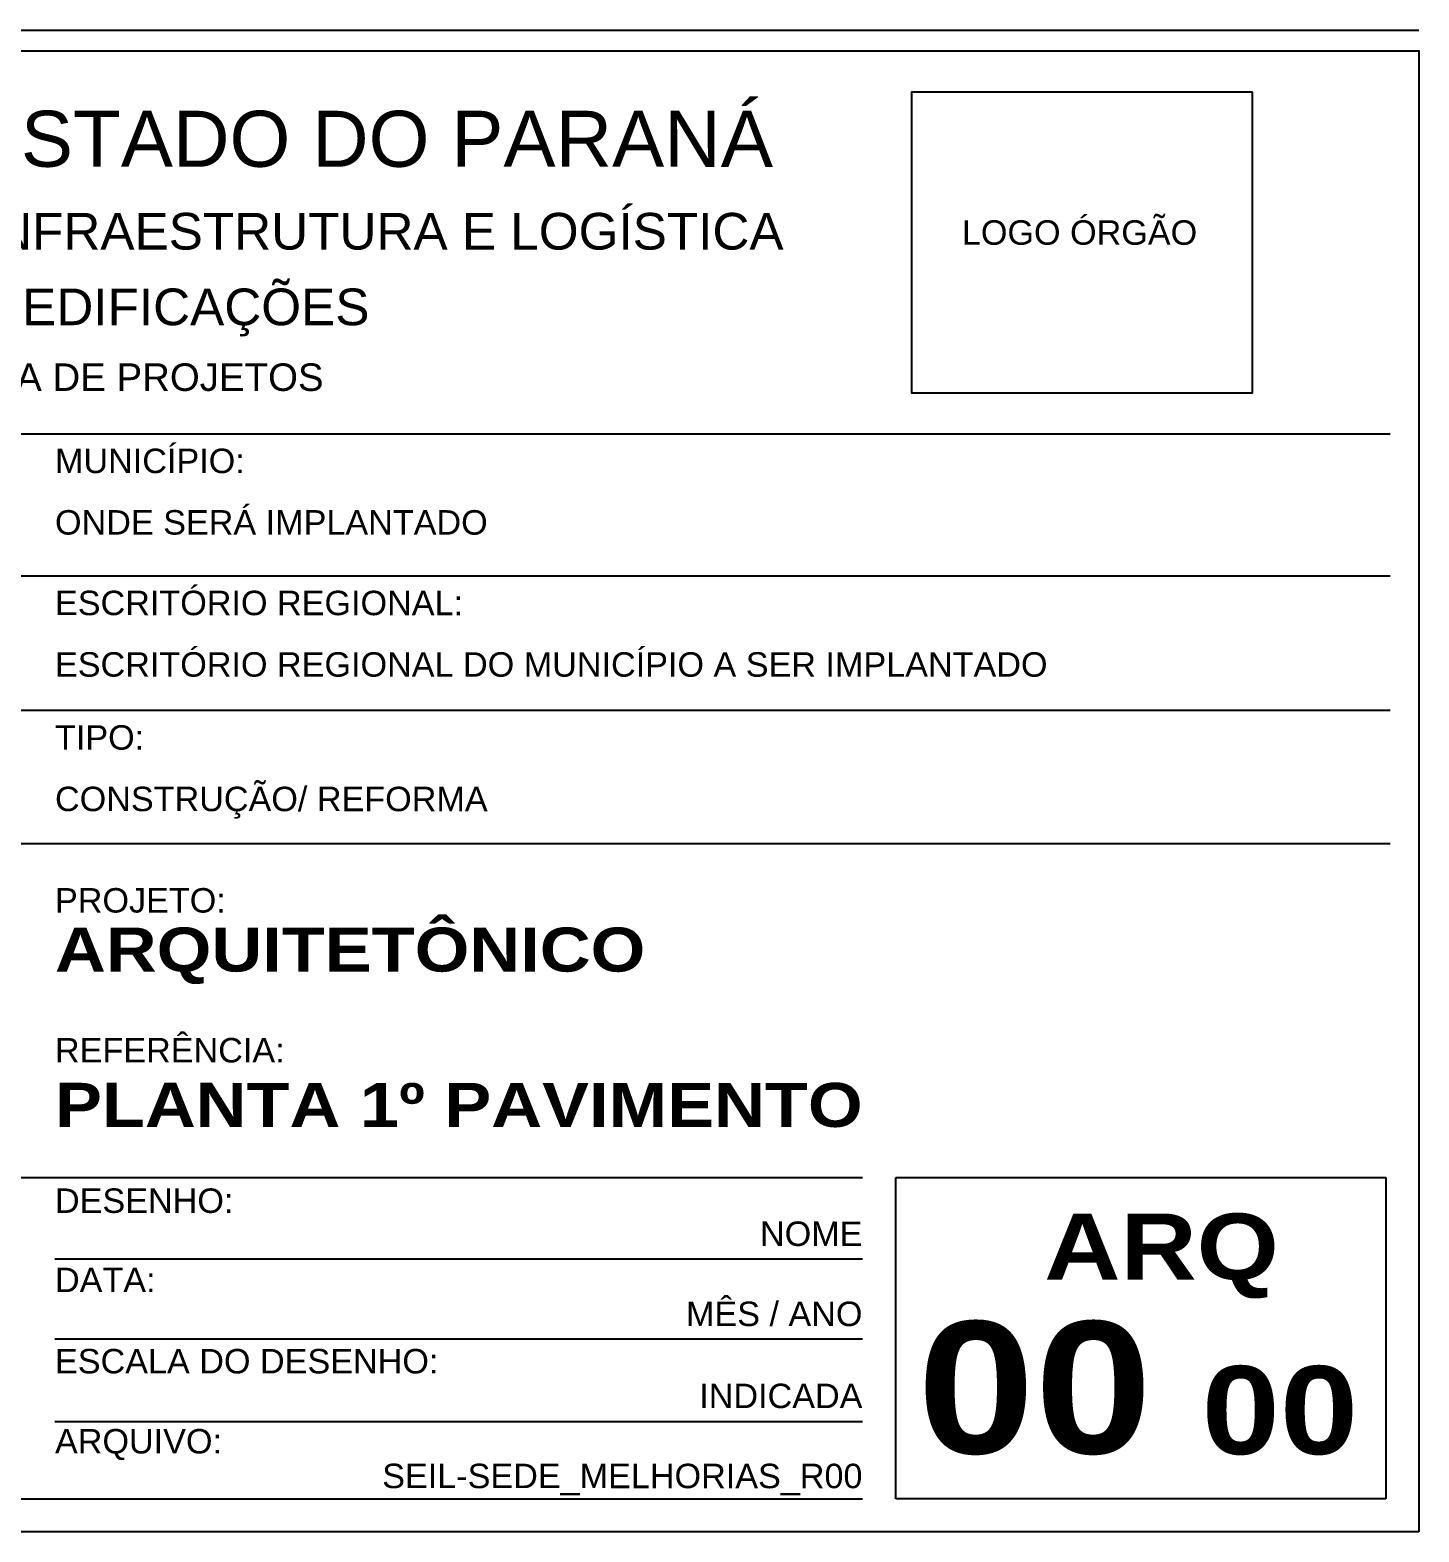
# Model space of a CAD drawing. Header units: millimetres. Extents: x 0 to 687901, y 0 to 346525.
# Drawn here: x 8058.6 to 8267.4, y 11994.2 to 12219.9 of the extents above; entities that cross this region are included whole.
import ezdxf
from ezdxf.enums import TextEntityAlignment as Align

# ---------------------------------------------------------------- set-up
doc = ezdxf.new("R2010")
doc.units = ezdxf.units.MM
doc.layers.add('ARQ_Texto', color=7, linetype='Continuous')
doc.styles.add('ARIAL', font='arial.ttf')
doc.styles.add('arial bold', font='')
doc.styles.get('arial bold').set_extended_font_data('Arial Black')

msp = doc.modelspace()

# ---------------------------------------------------------------- linework, layer by layer
at = {"layer": 'ARQ_Texto'}
for p, q in [((7829.88, 12219.88), (8267.38, 12219.88)), ((7834.88, 12159.22), (8263.07, 12159.22)), ((7834.88, 12137.87), (8263.06, 12137.87)), ((7834.88, 12117.66), (8263.06, 12117.66)), ((7834.88, 12097.65), (8263.07, 12097.65)), ((7834.88, 12047.46), (8183.74, 12047.46)), ((8188.74, 12047.46), (8262.38, 12047.46)), ((8188.74, 11999.18), (8188.74, 12047.46)), ((8262.38, 12047.46), (8262.38, 11999.18)), ((8062.38, 12035.24), (8183.74, 12035.24)), ((8062.38, 12023.21), (8183.74, 12023.2)), ((8062.38, 12010.78), (8183.74, 12010.77)), ((7834.88, 11999.18), (8183.74, 11999.18)), ((8262.38, 11999.18), (8188.74, 11999.18))]:
    msp.add_line(p, q, dxfattribs=at)
for points in [[(8267.38, 11994.18), (7829.88, 11994.18), (7829.88, 12216.73), (8267.38, 12216.73)], [(8242.38, 12210.55), (8191.11, 12210.55), (8191.11, 12165.34), (8242.38, 12165.34)]]:
    msp.add_lwpolyline(points, close=True, dxfattribs=at)

# ---------------------------------------------------------------- texts
at = {"layer": 'ARQ_Texto', "style": 'ARIAL'}
for s, height, p in [('GOVERNO DO ESTADO DO PARANÁ', 8.4189, (8067.7, 12203.54)), ('SEIL - SECRETARIA DE INFRAESTRUTURA E LOGÍSTICA', 5.5125, (8067.7, 12189.65)), ('PARANÁ EDIFICAÇÕES', 5.5125, (8066.64, 12178.28)), ('GERÊNCIA DE PROJETOS', 4.1344, (8066.49, 12167.72))]:
    msp.add_text(s, height=height, rotation=359.9947, dxfattribs=at).set_placement(p, align=Align.MIDDLE_CENTER)
at = {"layer": 'ARQ_Texto'}
for s, height, style, p in [('LOGO ÓRGÃO', 3.675, 'ARIAL', (8198.68, 12189.45)), ('MUNICÍPIO: ', 3.675, 'ARIAL', (8062.38, 12155.14)), ('ONDE SERÁ IMPLANTADO', 3.675, 'ARIAL', (8062.38, 12145.9)), ('ESCRITÓRIO REGIONAL: ', 3.675, 'ARIAL', (8062.38, 12133.79)), ('ESCRITÓRIO REGIONAL DO MUNICÍPIO A SER IMPLANTADO', 3.675, 'ARIAL', (8062.38, 12124.55)), ('TIPO: ', 3.675, 'ARIAL', (8062.38, 12113.58)), ('CONSTRUÇÃO/ REFORMA', 3.675, 'ARIAL', (8062.38, 12104.34)), ('PROJETO:', 3.675, 'ARIAL', (8062.38, 12089.1)), ('REFERÊNCIA:', 3.675, 'ARIAL', (8062.38, 12066.58)), ('PLANTA 1º PAVIMENTO ', 6.615, 'arial bold', (8062.38, 12058.37)), ('DESENHO: ', 3.675, 'ARIAL', (8062.38, 12043.97)), ('DATA:', 3.675, 'ARIAL', (8062.38, 12032.06)), ('ESCALA DO DESENHO:', 3.675, 'ARIAL', (8062.38, 12019.85)), ('ARQUIVO:', 3.675, 'ARIAL', (8062.38, 12007.82))]:
    msp.add_text(s, height=height, rotation=359.9947, dxfattribs=dict(at, style=style)).set_placement(p, align=Align.MIDDLE_LEFT)
at = {"layer": 'ARQ_Texto', "style": 'arial bold'}
for s, height, p in [('ARQUITETÔNICO', 6.615, (8062.38, 12078.4)), ('ARQ', 9.923, (8211.06, 12032.11)), ('00', 19.845, (8191.98, 12005.98)), ('00', 13.23, (8234.71, 12005.88))]:
    msp.add_text(s, height=height, rotation=359.9947, dxfattribs=at).set_placement(p)
at = {"layer": 'ARQ_Texto', "style": 'ARIAL'}
for s, p in [('NOME', (8183.74, 12039)), ('MÊS / ANO', (8183.74, 12026.96)), ('INDICADA', (8183.74, 12014.63)), ('SEIL-SEDE_MELHORIAS_R00', (8183.74, 12002.6))]:
    msp.add_text(s, height=3.675, rotation=359.9947, dxfattribs=at).set_placement(p, align=Align.MIDDLE_RIGHT)

doc.saveas('drawing.dxf')
